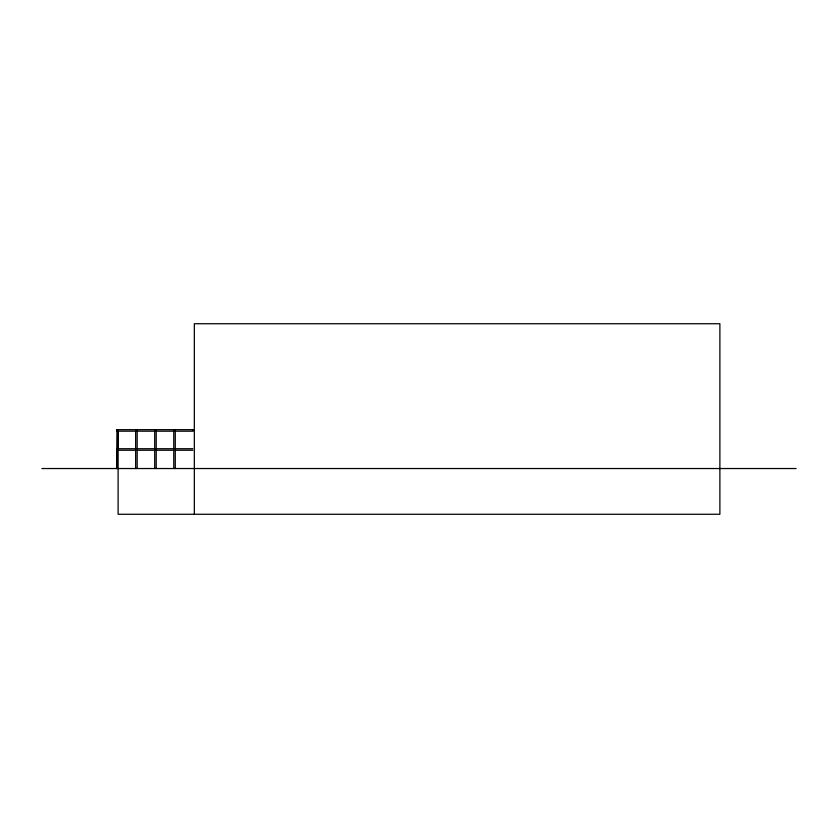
<?xml version="1.0" encoding="UTF-8"?>
<svg xmlns="http://www.w3.org/2000/svg" width="838" height="838" viewBox="0 0 838 838"><rect width="100%" height="100%" fill="white"/><g stroke="black" fill="none" stroke-linecap="round" stroke-linejoin="round"><path stroke-width="1.26" d="M116.922 448.864L116.597 468.536L116.964 429.768L118.022 430.051L117.739 431.088M118.116 448.152L118.116 431.696M116.618 430.24L116.964 431.099M117.791 450.111L117.676 448.801M194.332 429.674L117.351 429.674L117.351 431.182L193.033 431.193M118.095 430.428L116.618 430.627M135.651 430.428L137.17 430.428M154.705 430.428L156.224 430.428M173.759 430.428L175.278 430.428M192.813 430.428L194.332 430.428M118.116 448.728L135.651 448.728M137.17 448.728L173.759 448.728M175.278 448.728L192.813 448.728M118.116 450.247L135.651 450.247M137.17 450.247L173.759 450.247M175.278 450.247L192.813 450.247M41.9 468.536L796.1 468.536M117.372 430.491L117.205 429.884L117.351 431.015M194.332 514.27L194.332 323.73L719.884 323.73L719.884 514.27L118.116 514.27L118.116 431.193M175.278 431.193L175.278 468.536M173.759 431.193L173.759 468.536M156.224 431.193L156.224 468.536M154.705 431.193L154.705 468.536M137.17 431.193L137.17 468.536M135.651 431.193L135.651 468.536M117.509 448.749L117.509 450.226"/></g></svg>
